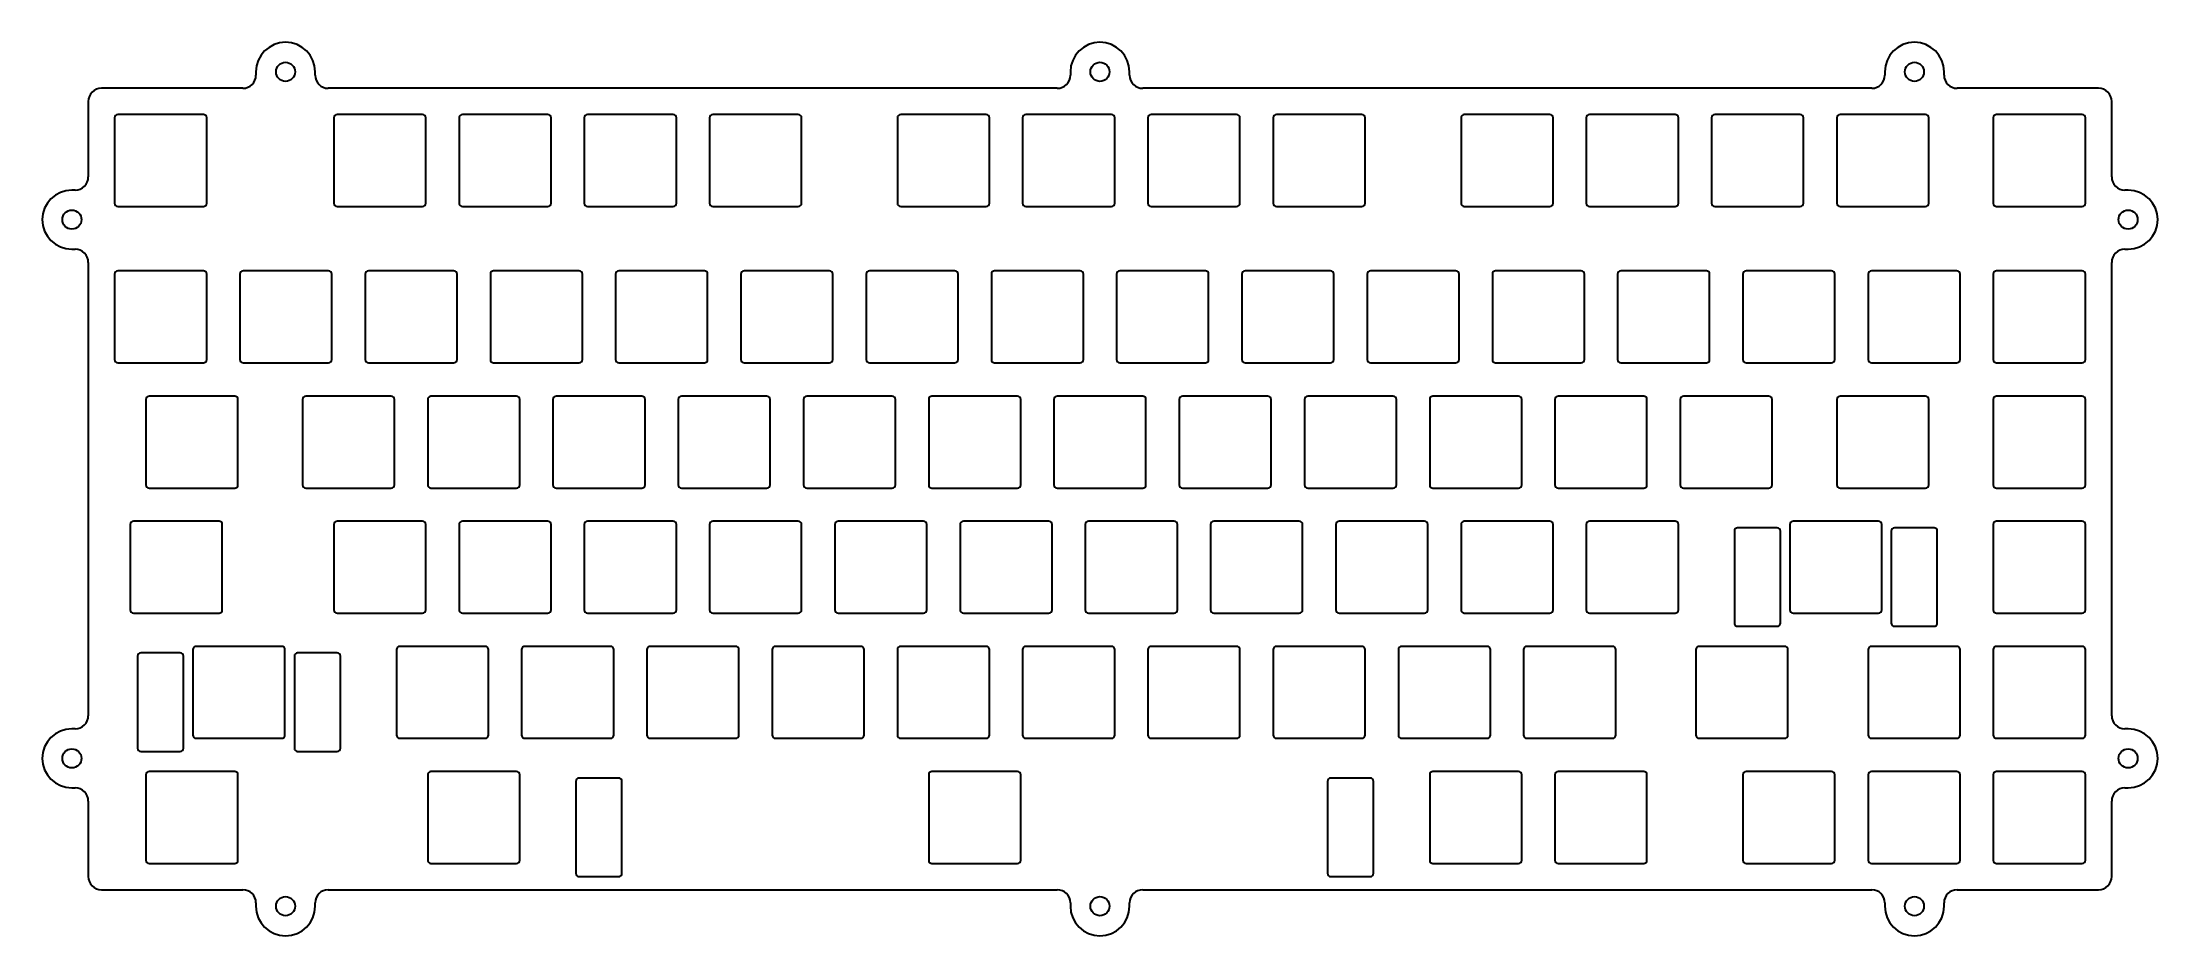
# Model space of a CAD drawing. Extents: x 1 to 323, y 1 to 137.
import ezdxf

# ---------------------------------------------------------------- set-up
doc = ezdxf.new("R2010")
doc.units = 0
doc.layers.get('0').update_dxf_attribs({"linetype": 'CONTINUOUS'})

msp = doc.modelspace()

# ---------------------------------------------------------------- linework, layer by layer
at = {"color": 7, "linetype": 'CONTINUOUS'}
for p, q in [((33.55, 132.56), (33.55, 132.06)), ((42.55, 132.06), (42.55, 132.56)), ((157.42, 132.56), (157.42, 132.06)), ((166.42, 132.06), (166.42, 132.56)), ((281.3, 132.56), (281.3, 132.06)), ((290.3, 132.06), (290.3, 132.56)), ((31.55, 130.06), (10.05, 130.06)), ((155.42, 130.06), (44.55, 130.06)), ((279.3, 130.06), (168.42, 130.06)), ((313.8, 130.06), (292.3, 130.06)), ((8.05, 128.06), (8.05, 116.56)), ((12.05, 125.56), (12.05, 112.56)), ((25.55, 126.06), (12.55, 126.06)), ((26.05, 112.56), (26.05, 125.56)), ((45.39, 125.56), (45.39, 112.56)), ((58.89, 126.06), (45.89, 126.06)), ((59.39, 112.56), (59.39, 125.56)), ((64.44, 125.56), (64.44, 112.56)), ((77.94, 126.06), (64.94, 126.06)), ((78.44, 112.56), (78.44, 125.56)), ((83.49, 125.56), (83.49, 112.56)), ((96.99, 126.06), (83.99, 126.06)), ((97.49, 112.56), (97.49, 125.56)), ((102.54, 125.56), (102.54, 112.56)), ((116.04, 126.06), (103.04, 126.06)), ((116.54, 112.56), (116.54, 125.56)), ((131.11, 125.56), (131.11, 112.56)), ((144.61, 126.06), (131.61, 126.06)), ((145.11, 112.56), (145.11, 125.56)), ((150.16, 125.56), (150.16, 112.56)), ((163.66, 126.06), (150.66, 126.06)), ((164.16, 112.56), (164.16, 125.56)), ((169.21, 125.56), (169.21, 112.56)), ((182.71, 126.06), (169.71, 126.06)), ((183.21, 112.56), (183.21, 125.56)), ((188.26, 125.56), (188.26, 112.56)), ((201.76, 126.06), (188.76, 126.06)), ((202.26, 112.56), (202.26, 125.56)), ((216.84, 125.56), (216.84, 112.56)), ((230.34, 126.06), (217.34, 126.06)), ((230.84, 112.56), (230.84, 125.56)), ((235.89, 125.56), (235.89, 112.56)), ((249.39, 126.06), (236.39, 126.06)), ((249.89, 112.56), (249.89, 125.56)), ((254.94, 125.56), (254.94, 112.56)), ((268.44, 126.06), (255.44, 126.06)), ((268.94, 112.56), (268.94, 125.56)), ((273.99, 125.56), (273.99, 112.56)), ((287.49, 126.06), (274.49, 126.06)), ((287.99, 112.56), (287.99, 125.56)), ((297.8, 125.56), (297.8, 112.56)), ((311.3, 126.06), (298.3, 126.06)), ((311.8, 112.56), (311.8, 125.56)), ((315.8, 116.56), (315.8, 128.06)), ((6.05, 114.56), (5.55, 114.56)), ((318.3, 114.56), (317.8, 114.56)), ((12.55, 112.06), (25.55, 112.06)), ((45.89, 112.06), (58.89, 112.06)), ((64.94, 112.06), (77.94, 112.06)), ((83.99, 112.06), (96.99, 112.06)), ((103.04, 112.06), (116.04, 112.06)), ((131.61, 112.06), (144.61, 112.06)), ((150.66, 112.06), (163.66, 112.06)), ((169.71, 112.06), (182.71, 112.06)), ((188.76, 112.06), (201.76, 112.06)), ((217.34, 112.06), (230.34, 112.06)), ((236.39, 112.06), (249.39, 112.06)), ((255.44, 112.06), (268.44, 112.06)), ((274.49, 112.06), (287.49, 112.06)), ((298.3, 112.06), (311.3, 112.06)), ((5.55, 105.56), (6.05, 105.56)), ((8.05, 103.56), (8.05, 34.55)), ((315.8, 34.55), (315.8, 103.56)), ((317.8, 105.56), (318.3, 105.56)), ((12.05, 101.75), (12.05, 88.75)), ((25.55, 102.25), (12.55, 102.25)), ((26.05, 88.75), (26.05, 101.75)), ((31.1, 101.75), (31.1, 88.75)), ((44.6, 102.25), (31.6, 102.25)), ((45.1, 88.75), (45.1, 101.75)), ((50.15, 101.75), (50.15, 88.75)), ((63.65, 102.25), (50.65, 102.25)), ((64.15, 88.75), (64.15, 101.75)), ((69.2, 101.75), (69.2, 88.75)), ((82.7, 102.25), (69.7, 102.25)), ((83.2, 88.75), (83.2, 101.75)), ((88.25, 101.75), (88.25, 88.75)), ((101.75, 102.25), (88.75, 102.25)), ((102.25, 88.75), (102.25, 101.75)), ((107.3, 101.75), (107.3, 88.75)), ((120.8, 102.25), (107.8, 102.25)), ((121.3, 88.75), (121.3, 101.75)), ((126.35, 101.75), (126.35, 88.75)), ((139.85, 102.25), (126.85, 102.25)), ((140.35, 88.75), (140.35, 101.75)), ((145.4, 101.75), (145.4, 88.75)), ((158.9, 102.25), (145.9, 102.25)), ((159.4, 88.75), (159.4, 101.75)), ((164.45, 101.75), (164.45, 88.75)), ((177.95, 102.25), (164.95, 102.25)), ((178.45, 88.75), (178.45, 101.75)), ((183.5, 101.75), (183.5, 88.75)), ((197, 102.25), (184, 102.25)), ((197.5, 88.75), (197.5, 101.75)), ((202.55, 101.75), (202.55, 88.75)), ((216.05, 102.25), (203.05, 102.25)), ((216.55, 88.75), (216.55, 101.75)), ((221.6, 101.75), (221.6, 88.75)), ((235.1, 102.25), (222.1, 102.25)), ((235.6, 88.75), (235.6, 101.75)), ((240.65, 101.75), (240.65, 88.75)), ((254.15, 102.25), (241.15, 102.25)), ((254.65, 88.75), (254.65, 101.75)), ((259.7, 101.75), (259.7, 88.75)), ((273.2, 102.25), (260.2, 102.25)), ((273.7, 88.75), (273.7, 101.75)), ((278.75, 101.75), (278.75, 88.75)), ((292.25, 102.25), (279.25, 102.25)), ((292.75, 88.75), (292.75, 101.75)), ((297.8, 101.75), (297.8, 88.75)), ((311.3, 102.25), (298.3, 102.25)), ((311.8, 88.75), (311.8, 101.75)), ((12.55, 88.25), (25.55, 88.25)), ((31.6, 88.25), (44.6, 88.25)), ((50.65, 88.25), (63.65, 88.25)), ((69.7, 88.25), (82.7, 88.25)), ((88.75, 88.25), (101.75, 88.25)), ((107.8, 88.25), (120.8, 88.25)), ((126.85, 88.25), (139.85, 88.25)), ((145.9, 88.25), (158.9, 88.25)), ((164.95, 88.25), (177.95, 88.25)), ((184, 88.25), (197, 88.25)), ((203.05, 88.25), (216.05, 88.25)), ((222.1, 88.25), (235.1, 88.25)), ((241.15, 88.25), (254.15, 88.25)), ((260.2, 88.25), (273.2, 88.25)), ((279.25, 88.25), (292.25, 88.25)), ((298.3, 88.25), (311.3, 88.25)), ((16.81, 82.7), (16.81, 69.7)), ((30.31, 83.2), (17.31, 83.2)), ((30.81, 69.7), (30.81, 82.7)), ((40.62, 82.7), (40.62, 69.7)), ((54.12, 83.2), (41.12, 83.2)), ((54.62, 69.7), (54.62, 82.7)), ((59.67, 82.7), (59.67, 69.7)), ((73.17, 83.2), (60.17, 83.2)), ((73.67, 69.7), (73.67, 82.7)), ((78.72, 82.7), (78.72, 69.7)), ((92.22, 83.2), (79.22, 83.2)), ((92.72, 69.7), (92.72, 82.7)), ((97.77, 82.7), (97.77, 69.7)), ((111.27, 83.2), (98.27, 83.2)), ((111.77, 69.7), (111.77, 82.7)), ((116.82, 82.7), (116.82, 69.7)), ((130.32, 83.2), (117.32, 83.2)), ((130.82, 69.7), (130.82, 82.7)), ((135.87, 82.7), (135.87, 69.7)), ((149.37, 83.2), (136.37, 83.2)), ((149.87, 69.7), (149.87, 82.7)), ((154.92, 82.7), (154.92, 69.7)), ((168.42, 83.2), (155.42, 83.2)), ((168.92, 69.7), (168.92, 82.7)), ((173.97, 82.7), (173.97, 69.7)), ((187.47, 83.2), (174.47, 83.2)), ((187.97, 69.7), (187.97, 82.7)), ((193.02, 82.7), (193.02, 69.7)), ((206.52, 83.2), (193.52, 83.2)), ((207.02, 69.7), (207.02, 82.7)), ((212.07, 82.7), (212.07, 69.7)), ((225.57, 83.2), (212.57, 83.2)), ((226.07, 69.7), (226.07, 82.7)), ((231.12, 82.7), (231.12, 69.7)), ((244.62, 83.2), (231.62, 83.2)), ((245.12, 69.7), (245.12, 82.7)), ((250.17, 82.7), (250.17, 69.7)), ((263.67, 83.2), (250.67, 83.2)), ((264.17, 69.7), (264.17, 82.7)), ((273.99, 82.7), (273.99, 69.7)), ((287.49, 83.2), (274.49, 83.2)), ((287.99, 69.7), (287.99, 82.7)), ((297.8, 82.7), (297.8, 69.7)), ((311.3, 83.2), (298.3, 83.2)), ((311.8, 69.7), (311.8, 82.7)), ((17.31, 69.2), (30.31, 69.2)), ((41.12, 69.2), (54.12, 69.2)), ((60.17, 69.2), (73.17, 69.2)), ((79.22, 69.2), (92.22, 69.2)), ((98.27, 69.2), (111.27, 69.2)), ((117.32, 69.2), (130.32, 69.2)), ((136.37, 69.2), (149.37, 69.2)), ((155.42, 69.2), (168.42, 69.2)), ((174.47, 69.2), (187.47, 69.2)), ((193.52, 69.2), (206.52, 69.2)), ((212.57, 69.2), (225.57, 69.2)), ((231.62, 69.2), (244.62, 69.2)), ((250.67, 69.2), (263.67, 69.2)), ((274.49, 69.2), (287.49, 69.2)), ((298.3, 69.2), (311.3, 69.2)), ((14.43, 63.65), (14.43, 50.65)), ((27.93, 64.15), (14.93, 64.15)), ((28.43, 50.65), (28.43, 63.65)), ((45.39, 63.65), (45.39, 50.65)), ((58.89, 64.15), (45.89, 64.15)), ((59.39, 50.65), (59.39, 63.65)), ((64.44, 63.65), (64.44, 50.65)), ((77.94, 64.15), (64.94, 64.15)), ((78.44, 50.65), (78.44, 63.65)), ((83.49, 63.65), (83.49, 50.65)), ((96.99, 64.15), (83.99, 64.15)), ((97.49, 50.65), (97.49, 63.65)), ((102.54, 63.65), (102.54, 50.65)), ((116.04, 64.15), (103.04, 64.15)), ((116.54, 50.65), (116.54, 63.65)), ((121.59, 63.65), (121.59, 50.65)), ((135.09, 64.15), (122.09, 64.15)), ((135.59, 50.65), (135.59, 63.65)), ((140.64, 63.65), (140.64, 50.65)), ((154.14, 64.15), (141.14, 64.15)), ((154.64, 50.65), (154.64, 63.65)), ((159.69, 63.65), (159.69, 50.65)), ((173.19, 64.15), (160.19, 64.15)), ((173.69, 50.65), (173.69, 63.65)), ((178.74, 63.65), (178.74, 50.65)), ((192.24, 64.15), (179.24, 64.15)), ((192.74, 50.65), (192.74, 63.65)), ((197.79, 63.65), (197.79, 50.65)), ((211.29, 64.15), (198.29, 64.15)), ((211.79, 50.65), (211.79, 63.65)), ((216.84, 63.65), (216.84, 50.65)), ((230.34, 64.15), (217.34, 64.15)), ((230.84, 50.65), (230.84, 63.65)), ((235.89, 63.65), (235.89, 50.65)), ((249.39, 64.15), (236.39, 64.15)), ((249.89, 50.65), (249.89, 63.65)), ((258.41, 62.65), (258.41, 48.65)), ((264.91, 63.15), (258.91, 63.15)), ((265.41, 48.65), (265.41, 62.65)), ((266.84, 63.65), (266.84, 50.65)), ((280.34, 64.15), (267.34, 64.15)), ((280.84, 50.65), (280.84, 63.65)), ((282.28, 62.65), (282.28, 48.65)), ((288.78, 63.15), (282.78, 63.15)), ((289.28, 48.65), (289.28, 62.65)), ((297.8, 63.65), (297.8, 50.65)), ((311.3, 64.15), (298.3, 64.15)), ((311.8, 50.65), (311.8, 63.65)), ((14.93, 50.15), (27.93, 50.15)), ((45.89, 50.15), (58.89, 50.15)), ((64.94, 50.15), (77.94, 50.15)), ((83.99, 50.15), (96.99, 50.15)), ((103.04, 50.15), (116.04, 50.15)), ((122.09, 50.15), (135.09, 50.15)), ((141.14, 50.15), (154.14, 50.15)), ((160.19, 50.15), (173.19, 50.15)), ((179.24, 50.15), (192.24, 50.15)), ((198.29, 50.15), (211.29, 50.15)), ((217.34, 50.15), (230.34, 50.15)), ((236.39, 50.15), (249.39, 50.15)), ((267.34, 50.15), (280.34, 50.15)), ((298.3, 50.15), (311.3, 50.15)), ((37.46, 45.1), (24.46, 45.1)), ((68.41, 45.1), (55.41, 45.1)), ((87.46, 45.1), (74.46, 45.1)), ((106.51, 45.1), (93.51, 45.1)), ((125.56, 45.1), (112.56, 45.1)), ((144.61, 45.1), (131.61, 45.1)), ((163.66, 45.1), (150.66, 45.1)), ((182.71, 45.1), (169.71, 45.1)), ((201.76, 45.1), (188.76, 45.1)), ((220.81, 45.1), (207.81, 45.1)), ((239.86, 45.1), (226.86, 45.1)), ((266.06, 45.1), (253.06, 45.1)), ((258.91, 48.15), (264.91, 48.15)), ((292.25, 45.1), (279.25, 45.1)), ((282.78, 48.15), (288.78, 48.15)), ((311.3, 45.1), (298.3, 45.1)), ((15.52, 43.6), (15.52, 29.6)), ((22.02, 44.1), (16.02, 44.1)), ((22.52, 29.6), (22.52, 43.6)), ((23.96, 44.6), (23.96, 31.6)), ((37.96, 31.6), (37.96, 44.6)), ((39.39, 43.6), (39.39, 29.6)), ((45.89, 44.1), (39.89, 44.1)), ((46.39, 29.6), (46.39, 43.6)), ((54.91, 44.6), (54.91, 31.6)), ((68.91, 31.6), (68.91, 44.6)), ((73.96, 44.6), (73.96, 31.6)), ((87.96, 31.6), (87.96, 44.6)), ((93.01, 44.6), (93.01, 31.6)), ((107.01, 31.6), (107.01, 44.6)), ((112.06, 44.6), (112.06, 31.6)), ((126.06, 31.6), (126.06, 44.6)), ((131.11, 44.6), (131.11, 31.6)), ((145.11, 31.6), (145.11, 44.6)), ((150.16, 44.6), (150.16, 31.6)), ((164.16, 31.6), (164.16, 44.6)), ((169.21, 44.6), (169.21, 31.6)), ((183.21, 31.6), (183.21, 44.6)), ((188.26, 44.6), (188.26, 31.6)), ((202.26, 31.6), (202.26, 44.6)), ((207.31, 44.6), (207.31, 31.6)), ((221.31, 31.6), (221.31, 44.6)), ((226.36, 44.6), (226.36, 31.6)), ((240.36, 31.6), (240.36, 44.6)), ((252.56, 44.6), (252.56, 31.6)), ((266.56, 31.6), (266.56, 44.6)), ((278.75, 44.6), (278.75, 31.6)), ((292.75, 31.6), (292.75, 44.6)), ((297.8, 44.6), (297.8, 31.6)), ((311.8, 31.6), (311.8, 44.6)), ((6.05, 32.55), (5.55, 32.55)), ((318.3, 32.55), (317.8, 32.55)), ((16.02, 29.1), (22.02, 29.1)), ((24.46, 31.1), (37.46, 31.1)), ((39.89, 29.1), (45.89, 29.1)), ((55.41, 31.1), (68.41, 31.1)), ((74.46, 31.1), (87.46, 31.1)), ((93.51, 31.1), (106.51, 31.1)), ((112.56, 31.1), (125.56, 31.1)), ((131.61, 31.1), (144.61, 31.1)), ((150.66, 31.1), (163.66, 31.1)), ((169.71, 31.1), (182.71, 31.1)), ((188.76, 31.1), (201.76, 31.1)), ((207.81, 31.1), (220.81, 31.1)), ((226.86, 31.1), (239.86, 31.1)), ((253.06, 31.1), (266.06, 31.1)), ((279.25, 31.1), (292.25, 31.1)), ((298.3, 31.1), (311.3, 31.1)), ((30.31, 26.05), (17.31, 26.05)), ((73.17, 26.05), (60.17, 26.05)), ((149.37, 26.05), (136.37, 26.05)), ((225.57, 26.05), (212.57, 26.05)), ((244.62, 26.05), (231.62, 26.05)), ((273.2, 26.05), (260.2, 26.05)), ((292.25, 26.05), (279.25, 26.05)), ((311.3, 26.05), (298.3, 26.05)), ((5.55, 23.55), (6.05, 23.55)), ((16.81, 25.55), (16.81, 12.55)), ((30.81, 12.55), (30.81, 25.55)), ((59.67, 25.55), (59.67, 12.55)), ((73.67, 12.55), (73.67, 25.55)), ((82.22, 24.55), (82.22, 10.55)), ((88.72, 25.05), (82.72, 25.05)), ((89.22, 10.55), (89.22, 24.55)), ((135.87, 25.55), (135.87, 12.55)), ((149.87, 12.55), (149.87, 25.55)), ((196.52, 24.55), (196.52, 10.55)), ((203.02, 25.05), (197.02, 25.05)), ((203.52, 10.55), (203.52, 24.55)), ((212.07, 25.55), (212.07, 12.55)), ((226.07, 12.55), (226.07, 25.55)), ((231.12, 25.55), (231.12, 12.55)), ((245.12, 12.55), (245.12, 25.55)), ((259.7, 25.55), (259.7, 12.55)), ((273.7, 12.55), (273.7, 25.55)), ((278.75, 25.55), (278.75, 12.55)), ((292.75, 12.55), (292.75, 25.55)), ((297.8, 25.55), (297.8, 12.55)), ((311.8, 12.55), (311.8, 25.55)), ((317.8, 23.55), (318.3, 23.55)), ((8.05, 21.55), (8.05, 10.05)), ((315.8, 10.05), (315.8, 21.55)), ((17.31, 12.05), (30.31, 12.05)), ((60.17, 12.05), (73.17, 12.05)), ((82.72, 10.05), (88.72, 10.05)), ((136.37, 12.05), (149.37, 12.05)), ((197.02, 10.05), (203.02, 10.05)), ((212.57, 12.05), (225.57, 12.05)), ((231.62, 12.05), (244.62, 12.05)), ((260.2, 12.05), (273.2, 12.05)), ((279.25, 12.05), (292.25, 12.05)), ((298.3, 12.05), (311.3, 12.05)), ((10.05, 8.05), (31.55, 8.05)), ((44.55, 8.05), (155.42, 8.05)), ((168.42, 8.05), (279.3, 8.05)), ((292.3, 8.05), (313.8, 8.05)), ((33.55, 6.05), (33.55, 5.55)), ((42.55, 5.55), (42.55, 6.05)), ((157.42, 6.05), (157.42, 5.55)), ((166.42, 5.55), (166.42, 6.05)), ((281.3, 6.05), (281.3, 5.55)), ((290.3, 5.55), (290.3, 6.05))]:
    msp.add_line(p, q, dxfattribs=at)
for centre in [(38.05, 132.56), (161.92, 132.56), (285.8, 132.56), (5.55, 110.06), (318.3, 110.06), (5.55, 28.05), (318.3, 28.05), (38.05, 5.55), (161.92, 5.55), (285.8, 5.55)]:
    msp.add_circle(centre, 1.45, dxfattribs=at)
for centre, radius, start, end in [((38.05, 132.56), 4.5, 0, 180), ((161.92, 132.56), 4.5, 0, 180), ((285.8, 132.56), 4.5, 0, 180), ((31.55, 132.06), 2, 270, 0), ((44.55, 132.06), 2, 180, 270), ((155.42, 132.06), 2, 270, 0), ((168.42, 132.06), 2, 180, 270), ((279.3, 132.06), 2, 270, 0), ((292.3, 132.06), 2, 180, 270), ((10.05, 128.06), 2, 90, 180), ((313.8, 128.06), 2, 360, 90), ((12.55, 125.56), 0.5, 90, 180), ((25.55, 125.56), 0.5, 360, 90), ((45.89, 125.56), 0.5, 90, 180), ((58.89, 125.56), 0.5, 0, 90), ((64.94, 125.56), 0.5, 90, 180), ((77.94, 125.56), 0.5, 0, 90), ((83.99, 125.56), 0.5, 90, 180), ((96.99, 125.56), 0.5, 0, 90), ((103.04, 125.56), 0.5, 90, 180), ((116.04, 125.56), 0.5, 0, 90), ((131.61, 125.56), 0.5, 90, 180), ((144.61, 125.56), 0.5, 0, 90), ((150.66, 125.56), 0.5, 90, 180), ((163.66, 125.56), 0.5, 0, 90), ((169.71, 125.56), 0.5, 90, 180), ((182.71, 125.56), 0.5, 0, 90), ((188.76, 125.56), 0.5, 90, 180), ((201.76, 125.56), 0.5, 0, 90), ((217.34, 125.56), 0.5, 90, 180), ((230.34, 125.56), 0.5, 0, 90), ((236.39, 125.56), 0.5, 90, 180), ((249.39, 125.56), 0.5, 0, 90), ((255.44, 125.56), 0.5, 90, 180), ((268.44, 125.56), 0.5, 0, 90), ((274.49, 125.56), 0.5, 90, 180), ((287.49, 125.56), 0.5, 0, 90), ((298.3, 125.56), 0.5, 90, 180), ((311.3, 125.56), 0.5, 0, 90), ((6.05, 116.56), 2, 270, 0), ((317.8, 116.56), 2, 180, 270), ((5.55, 110.06), 4.5, 90, 270), ((318.3, 110.06), 4.5, 270, 90), ((12.55, 112.56), 0.5, 180, 270), ((25.55, 112.56), 0.5, 270, 0), ((45.89, 112.56), 0.5, 180, 270), ((58.89, 112.56), 0.5, 270, 0), ((64.94, 112.56), 0.5, 180, 270), ((77.94, 112.56), 0.5, 270, 360), ((83.99, 112.56), 0.5, 180, 270), ((96.99, 112.56), 0.5, 270, 360), ((103.04, 112.56), 0.5, 180, 270), ((116.04, 112.56), 0.5, 270, 360), ((131.61, 112.56), 0.5, 180, 270), ((144.61, 112.56), 0.5, 270, 360), ((150.66, 112.56), 0.5, 180, 270), ((163.66, 112.56), 0.5, 270, 360), ((169.71, 112.56), 0.5, 180, 270), ((182.71, 112.56), 0.5, 270, 360), ((188.76, 112.56), 0.5, 180, 270), ((201.76, 112.56), 0.5, 270, 360), ((217.34, 112.56), 0.5, 180, 270), ((230.34, 112.56), 0.5, 270, 360), ((236.39, 112.56), 0.5, 180, 270), ((249.39, 112.56), 0.5, 270, 360), ((255.44, 112.56), 0.5, 180, 270), ((268.44, 112.56), 0.5, 270, 0), ((274.49, 112.56), 0.5, 180, 270), ((287.49, 112.56), 0.5, 270, 0), ((298.3, 112.56), 0.5, 180, 270), ((311.3, 112.56), 0.5, 270, 0), ((6.05, 103.56), 2, 0, 90), ((317.8, 103.56), 2, 90, 180), ((12.55, 101.75), 0.5, 90, 180), ((25.55, 101.75), 0.5, 360, 90), ((31.6, 101.75), 0.5, 90, 180), ((44.6, 101.75), 0.5, 0, 90), ((50.65, 101.75), 0.5, 90, 180), ((63.65, 101.75), 0.5, 0, 90), ((69.7, 101.75), 0.5, 90, 180), ((82.7, 101.75), 0.5, 0, 90), ((88.75, 101.75), 0.5, 90, 180), ((101.75, 101.75), 0.5, 0, 90), ((107.8, 101.75), 0.5, 90, 180), ((120.8, 101.75), 0.5, 0, 90), ((126.85, 101.75), 0.5, 90, 180), ((139.85, 101.75), 0.5, 360, 90), ((145.9, 101.75), 0.5, 90, 180), ((158.9, 101.75), 0.5, 0, 90), ((164.95, 101.75), 0.5, 90, 180), ((177.95, 101.75), 0.5, 0, 90), ((184, 101.75), 0.5, 90, 180), ((197, 101.75), 0.5, 0, 90), ((203.05, 101.75), 0.5, 90, 180), ((216.05, 101.75), 0.5, 360, 90), ((222.1, 101.75), 0.5, 90, 180), ((235.1, 101.75), 0.5, 360, 90), ((241.15, 101.75), 0.5, 90, 180), ((254.15, 101.75), 0.5, 360, 90), ((260.2, 101.75), 0.5, 90, 180), ((273.2, 101.75), 0.5, 0, 90), ((279.25, 101.75), 0.5, 90, 180), ((292.25, 101.75), 0.5, 0, 90), ((298.3, 101.75), 0.5, 90, 180), ((311.3, 101.75), 0.5, 0, 90), ((12.55, 88.75), 0.5, 180, 270), ((25.55, 88.75), 0.5, 270, 0), ((31.6, 88.75), 0.5, 180, 270), ((44.6, 88.75), 0.5, 270, 0), ((50.65, 88.75), 0.5, 180, 270), ((63.65, 88.75), 0.5, 270, 360), ((69.7, 88.75), 0.5, 180, 270), ((82.7, 88.75), 0.5, 270, 360), ((88.75, 88.75), 0.5, 180, 270), ((101.75, 88.75), 0.5, 270, 360), ((107.8, 88.75), 0.5, 180, 270), ((120.8, 88.75), 0.5, 270, 360), ((126.85, 88.75), 0.5, 180, 270), ((139.85, 88.75), 0.5, 270, 0), ((145.9, 88.75), 0.5, 180, 270), ((158.9, 88.75), 0.5, 270, 0), ((164.95, 88.75), 0.5, 180, 270), ((177.95, 88.75), 0.5, 270, 0), ((184, 88.75), 0.5, 180, 270), ((197, 88.75), 0.5, 270, 0), ((203.05, 88.75), 0.5, 180, 270), ((216.05, 88.75), 0.5, 270, 0), ((222.1, 88.75), 0.5, 180, 270), ((235.1, 88.75), 0.5, 270, 0), ((241.15, 88.75), 0.5, 180, 270), ((254.15, 88.75), 0.5, 270, 0), ((260.2, 88.75), 0.5, 180, 270), ((273.2, 88.75), 0.5, 270, 360), ((279.25, 88.75), 0.5, 180, 270), ((292.25, 88.75), 0.5, 270, 360), ((298.3, 88.75), 0.5, 180, 270), ((311.3, 88.75), 0.5, 270, 360), ((17.31, 82.7), 0.5, 90, 180), ((30.31, 82.7), 0.5, 0, 90), ((41.12, 82.7), 0.5, 90, 180), ((54.12, 82.7), 0.5, 360, 90), ((60.17, 82.7), 0.5, 90, 180), ((73.17, 82.7), 0.5, 0, 90), ((79.22, 82.7), 0.5, 90, 180), ((92.22, 82.7), 0.5, 0, 90), ((98.27, 82.7), 0.5, 90, 180), ((111.27, 82.7), 0.5, 0, 90), ((117.32, 82.7), 0.5, 90, 180), ((130.32, 82.7), 0.5, 360, 90), ((136.37, 82.7), 0.5, 90, 180), ((149.37, 82.7), 0.5, 360, 90), ((155.42, 82.7), 0.5, 90, 180), ((168.42, 82.7), 0.5, 360, 90), ((174.47, 82.7), 0.5, 90, 180), ((187.47, 82.7), 0.5, 360, 90), ((193.52, 82.7), 0.5, 90, 180), ((206.52, 82.7), 0.5, 360, 90), ((212.57, 82.7), 0.5, 90, 180), ((225.57, 82.7), 0.5, 360, 90), ((231.62, 82.7), 0.5, 90, 180), ((244.62, 82.7), 0.5, 360, 90), ((250.67, 82.7), 0.5, 90, 180), ((263.67, 82.7), 0.5, 0, 90), ((274.49, 82.7), 0.5, 90, 180), ((287.49, 82.7), 0.5, 0, 90), ((298.3, 82.7), 0.5, 90, 180), ((311.3, 82.7), 0.5, 0, 90), ((17.31, 69.7), 0.5, 180, 270), ((30.31, 69.7), 0.5, 270, 0), ((41.12, 69.7), 0.5, 180, 270), ((54.12, 69.7), 0.5, 270, 0), ((60.17, 69.7), 0.5, 180, 270), ((73.17, 69.7), 0.5, 270, 360), ((79.22, 69.7), 0.5, 180, 270), ((92.22, 69.7), 0.5, 270, 360), ((98.27, 69.7), 0.5, 180, 270), ((111.27, 69.7), 0.5, 270, 360), ((117.32, 69.7), 0.5, 180, 270), ((130.32, 69.7), 0.5, 270, 0), ((136.37, 69.7), 0.5, 180, 270), ((149.37, 69.7), 0.5, 270, 0), ((155.42, 69.7), 0.5, 180, 270), ((168.42, 69.7), 0.5, 270, 0), ((174.47, 69.7), 0.5, 180, 270), ((187.47, 69.7), 0.5, 270, 0), ((193.52, 69.7), 0.5, 180, 270), ((206.52, 69.7), 0.5, 270, 0), ((212.57, 69.7), 0.5, 180, 270), ((225.57, 69.7), 0.5, 270, 0), ((231.62, 69.7), 0.5, 180, 270), ((244.62, 69.7), 0.5, 270, 0), ((250.67, 69.7), 0.5, 180, 270), ((263.67, 69.7), 0.5, 270, 360), ((274.49, 69.7), 0.5, 180, 270), ((287.49, 69.7), 0.5, 270, 0), ((298.3, 69.7), 0.5, 180, 270), ((311.3, 69.7), 0.5, 270, 0), ((14.93, 63.65), 0.5, 90, 180), ((27.93, 63.65), 0.5, 0, 90), ((45.89, 63.65), 0.5, 90, 180), ((58.89, 63.65), 0.5, 0, 90), ((64.94, 63.65), 0.5, 90, 180), ((77.94, 63.65), 0.5, 0, 90), ((83.99, 63.65), 0.5, 90, 180), ((96.99, 63.65), 0.5, 0, 90), ((103.04, 63.65), 0.5, 90, 180), ((116.04, 63.65), 0.5, 0, 90), ((122.09, 63.65), 0.5, 90, 180), ((135.09, 63.65), 0.5, 0, 90), ((141.14, 63.65), 0.5, 90, 180), ((154.14, 63.65), 0.5, 0, 90), ((160.19, 63.65), 0.5, 90, 180), ((173.19, 63.65), 0.5, 0, 90), ((179.24, 63.65), 0.5, 90, 180), ((192.24, 63.65), 0.5, 0, 90), ((198.29, 63.65), 0.5, 90, 180), ((211.29, 63.65), 0.5, 0, 90), ((217.34, 63.65), 0.5, 90, 180), ((230.34, 63.65), 0.5, 0, 90), ((236.39, 63.65), 0.5, 90, 180), ((249.39, 63.65), 0.5, 0, 90), ((258.91, 62.65), 0.5, 90, 180), ((264.91, 62.65), 0.5, 0, 90), ((267.34, 63.65), 0.5, 90, 180), ((280.34, 63.65), 0.5, 0, 90), ((282.78, 62.65), 0.5, 90, 180), ((288.78, 62.65), 0.5, 360, 90), ((298.3, 63.65), 0.5, 90, 180), ((311.3, 63.65), 0.5, 0, 90), ((14.93, 50.65), 0.5, 180, 270), ((27.93, 50.65), 0.5, 270, 0), ((45.89, 50.65), 0.5, 180, 270), ((58.89, 50.65), 0.5, 270, 0), ((64.94, 50.65), 0.5, 180, 270), ((77.94, 50.65), 0.5, 270, 360), ((83.99, 50.65), 0.5, 180, 270), ((96.99, 50.65), 0.5, 270, 360), ((103.04, 50.65), 0.5, 180, 270), ((116.04, 50.65), 0.5, 270, 360), ((122.09, 50.65), 0.5, 180, 270), ((135.09, 50.65), 0.5, 270, 360), ((141.14, 50.65), 0.5, 180, 270), ((154.14, 50.65), 0.5, 270, 360), ((160.19, 50.65), 0.5, 180, 270), ((173.19, 50.65), 0.5, 270, 360), ((179.24, 50.65), 0.5, 180, 270), ((192.24, 50.65), 0.5, 270, 360), ((198.29, 50.65), 0.5, 180, 270), ((211.29, 50.65), 0.5, 270, 360), ((217.34, 50.65), 0.5, 180, 270), ((230.34, 50.65), 0.5, 270, 360), ((236.39, 50.65), 0.5, 180, 270), ((249.39, 50.65), 0.5, 270, 360), ((258.91, 48.65), 0.5, 180, 270), ((264.91, 48.65), 0.5, 270, 0), ((267.34, 50.65), 0.5, 180, 270), ((280.34, 50.65), 0.5, 270, 0), ((282.78, 48.65), 0.5, 180, 270), ((288.78, 48.65), 0.5, 270, 0), ((298.3, 50.65), 0.5, 180, 270), ((311.3, 50.65), 0.5, 270, 0), ((24.46, 44.6), 0.5, 90, 180), ((37.46, 44.6), 0.5, 0, 90), ((55.41, 44.6), 0.5, 90, 180), ((68.41, 44.6), 0.5, 0, 90), ((74.46, 44.6), 0.5, 90, 180), ((87.46, 44.6), 0.5, 0, 90), ((93.51, 44.6), 0.5, 90, 180), ((106.51, 44.6), 0.5, 0, 90), ((112.56, 44.6), 0.5, 90, 180), ((125.56, 44.6), 0.5, 0, 90), ((131.61, 44.6), 0.5, 90, 180), ((144.61, 44.6), 0.5, 0, 90), ((150.66, 44.6), 0.5, 90, 180), ((163.66, 44.6), 0.5, 0, 90), ((169.71, 44.6), 0.5, 90, 180), ((182.71, 44.6), 0.5, 0, 90), ((188.76, 44.6), 0.5, 90, 180), ((201.76, 44.6), 0.5, 0, 90), ((207.81, 44.6), 0.5, 90, 180), ((220.81, 44.6), 0.5, 0, 90), ((226.86, 44.6), 0.5, 90, 180), ((239.86, 44.6), 0.5, 0, 90), ((253.06, 44.6), 0.5, 90, 180), ((266.06, 44.6), 0.5, 360, 90), ((279.25, 44.6), 0.5, 90, 180), ((292.25, 44.6), 0.5, 0, 90), ((298.3, 44.6), 0.5, 90, 180), ((311.3, 44.6), 0.5, 0, 90), ((16.02, 43.6), 0.5, 90, 180), ((22.02, 43.6), 0.5, 360, 90), ((39.89, 43.6), 0.5, 90, 180), ((45.89, 43.6), 0.5, 0, 90), ((5.55, 28.05), 4.5, 90, 270), ((6.05, 34.55), 2, 270, 0), ((317.8, 34.55), 2, 180, 270), ((318.3, 28.05), 4.5, 270, 90), ((16.02, 29.6), 0.5, 180, 270), ((22.02, 29.6), 0.5, 270, 0), ((24.46, 31.6), 0.5, 180, 270), ((37.46, 31.6), 0.5, 270, 0), ((39.89, 29.6), 0.5, 180, 270), ((45.89, 29.6), 0.5, 270, 0), ((55.41, 31.6), 0.5, 180, 270), ((68.41, 31.6), 0.5, 270, 360), ((74.46, 31.6), 0.5, 180, 270), ((87.46, 31.6), 0.5, 270, 360), ((93.51, 31.6), 0.5, 180, 270), ((106.51, 31.6), 0.5, 270, 0), ((112.56, 31.6), 0.5, 180, 270), ((125.56, 31.6), 0.5, 270, 360), ((131.61, 31.6), 0.5, 180, 270), ((144.61, 31.6), 0.5, 270, 360), ((150.66, 31.6), 0.5, 180, 270), ((163.66, 31.6), 0.5, 270, 360), ((169.71, 31.6), 0.5, 180, 270), ((182.71, 31.6), 0.5, 270, 360), ((188.76, 31.6), 0.5, 180, 270), ((201.76, 31.6), 0.5, 270, 360), ((207.81, 31.6), 0.5, 180, 270), ((220.81, 31.6), 0.5, 270, 360), ((226.86, 31.6), 0.5, 180, 270), ((239.86, 31.6), 0.5, 270, 360), ((253.06, 31.6), 0.5, 180, 270), ((266.06, 31.6), 0.5, 270, 0), ((279.25, 31.6), 0.5, 180, 270), ((292.25, 31.6), 0.5, 270, 0), ((298.3, 31.6), 0.5, 180, 270), ((311.3, 31.6), 0.5, 270, 0), ((17.31, 25.55), 0.5, 90, 180), ((30.31, 25.55), 0.5, 0, 90), ((60.17, 25.55), 0.5, 90, 180), ((73.17, 25.55), 0.5, 0, 90), ((136.37, 25.55), 0.5, 90, 180), ((149.37, 25.55), 0.5, 360, 90), ((212.57, 25.55), 0.5, 90, 180), ((225.57, 25.55), 0.5, 360, 90), ((231.62, 25.55), 0.5, 90, 180), ((244.62, 25.55), 0.5, 360, 90), ((260.2, 25.55), 0.5, 90, 180), ((273.2, 25.55), 0.5, 0, 90), ((279.25, 25.55), 0.5, 90, 180), ((292.25, 25.55), 0.5, 0, 90), ((298.3, 25.55), 0.5, 90, 180), ((311.3, 25.55), 0.5, 0, 90), ((6.05, 21.55), 2, 0, 90), ((82.72, 24.55), 0.5, 90, 180), ((88.72, 24.55), 0.5, 0, 90), ((197.02, 24.55), 0.5, 90, 180), ((203.02, 24.55), 0.5, 360, 90), ((317.8, 21.55), 2, 90, 180), ((10.05, 10.05), 2, 180, 270), ((17.31, 12.55), 0.5, 180, 270), ((30.31, 12.55), 0.5, 270, 0), ((60.17, 12.55), 0.5, 180, 270), ((73.17, 12.55), 0.5, 270, 0), ((82.72, 10.55), 0.5, 180, 270), ((88.72, 10.55), 0.5, 270, 0), ((136.37, 12.55), 0.5, 180, 270), ((149.37, 12.55), 0.5, 270, 0), ((197.02, 10.55), 0.5, 180, 270), ((203.02, 10.55), 0.5, 270, 0), ((212.57, 12.55), 0.5, 180, 270), ((225.57, 12.55), 0.5, 270, 0), ((231.62, 12.55), 0.5, 180, 270), ((244.62, 12.55), 0.5, 270, 0), ((260.2, 12.55), 0.5, 180, 270), ((273.2, 12.55), 0.5, 270, 0), ((279.25, 12.55), 0.5, 180, 270), ((292.25, 12.55), 0.5, 270, 0), ((298.3, 12.55), 0.5, 180, 270), ((311.3, 12.55), 0.5, 270, 0), ((313.8, 10.05), 2, 270, 0), ((31.55, 6.05), 2, 0, 90), ((44.55, 6.05), 2, 90, 180), ((155.42, 6.05), 2, 0, 90), ((168.42, 6.05), 2, 90, 180), ((279.3, 6.05), 2, 0, 90), ((292.3, 6.05), 2, 90, 180), ((38.05, 5.55), 4.5, 180, 0), ((161.92, 5.55), 4.5, 180, 0), ((285.8, 5.55), 4.5, 180, 0)]:
    msp.add_arc(centre, radius, start, end, dxfattribs=at)

doc.saveas('drawing.dxf')
